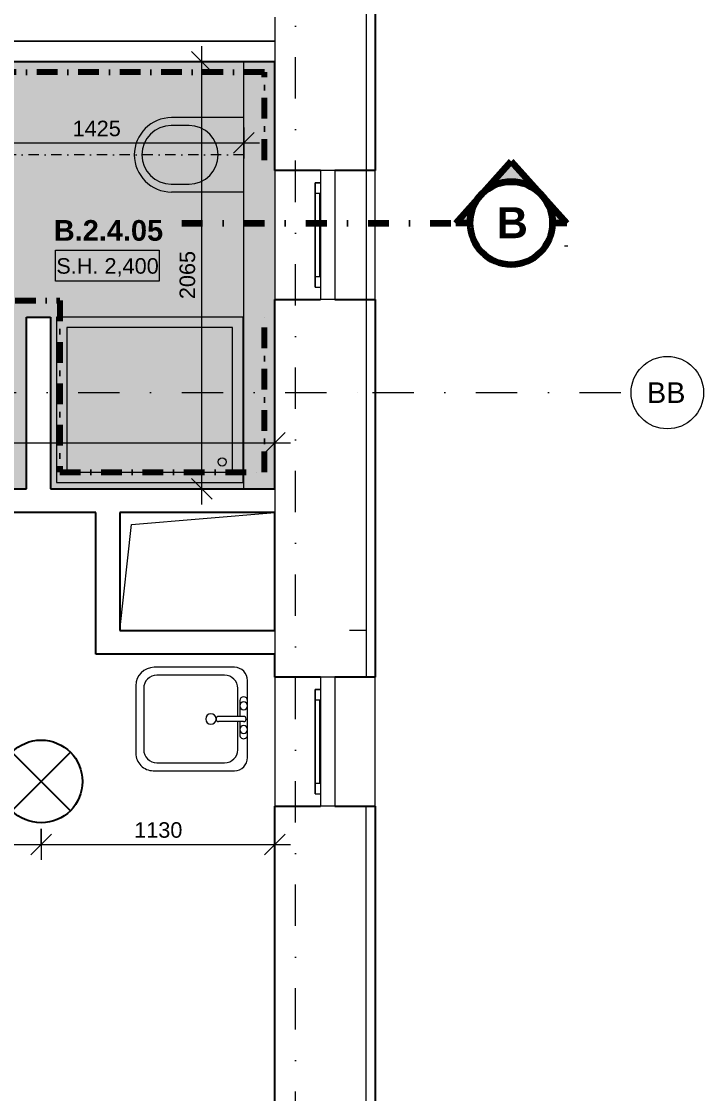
# Model space of a CAD drawing. Header units: millimetres. Extents: x -8336 to 42027, y -1655 to 58543.
# Drawn here: x 19496 to 22792, y 47414 to 52598 of the extents above; entities that cross this region are included whole.
import ezdxf

# ---------------------------------------------------------------- set-up
doc = ezdxf.new("R2010")
doc.units = ezdxf.units.MM
for name, pattern in [('ABMV_DashDot_2_2mm-S0_6mm', [110, 50, -30, 0, -30]), ('HA_DashDot_10mm-S3mm', [500, 200, -150, 0, -150]), ('HA_DashDot_4mm-S1mm', [200, 100, -50, 0, -50]), ('HA_DashDot_6mm-S2mm', [300, 100, -100, 0, -100])]:
    doc.linetypes.add(name, pattern=pattern)
for name, color, linetype, lineweight in [('-UNDERLAY_A-FLOR-____-OTLN', 9, 'Continuous', 9), ('-UNDERLAY_I-WALL-____-OTLN', 9, 'Continuous', 9), ('-UNDERLAY_P-SANR-FIXT-OTLN', 9, 'Continuous', 9), ('A-____-____-DIMS', 9, 'Continuous', 5), ('A-____-____-DIMS-50', 9, 'Continuous', 5), ('A-AREA-____-IDEN', 9, 'Continuous', 9), ('A-CLNG-____-PATT', 9, 'Continuous', 9), ('A-DETL-____-OTLN', 9, 'Continuous', 25), ('A-DETL-GENF-OTLN', 9, 'Continuous', 9), ('A-GENM-____-OTLN', 9, 'Continuous', 9), ('A-GLAZ-____-MCUT', 9, 'Continuous', 5), ('A-GLAZ-____-OTLN', 9, 'Continuous', 5), ('A-WALL-____-MCUT', 9, 'Continuous', 25), ('A-WALL-____-OTLN', 9, 'Continuous', 9), ('E-LITE-EQPM-OTLN', 9, 'Continuous', 9), ('G-____-____-DIMS', 9, 'Continuous', 5), ('G-____-____-SYMB', 9, 'Continuous', 5), ('I-WALL-____-MCUT', 9, 'Continuous', 25), ('S-GRID-____-IDEN', 9, 'Continuous', 9), ('S-GRID-____-OTLN', 9, 'Continuous', 5)]:
    doc.layers.add(name, color=color, linetype=linetype, lineweight=lineweight)
doc.styles.add('Arial', font='arial.ttf', dxfattribs={"height": 100})
doc.styles.add('Arial_1', font='arial.ttf', dxfattribs={"height": 75})
doc.styles.add('Arial_3', font='arial.ttf', dxfattribs={"height": 50})
doc.styles.add('Arial_B', font='arialbd.ttf', dxfattribs={"height": 100})
doc.styles.add('Arial_B_1', font='arialbd.ttf', dxfattribs={"height": 150})
doc.dimstyles.new('Inner_Dimensions', dxfattribs={"dimscale": 304.8, "dimtxt": 76.519455, "dimasz": 0.328084, "dimexe": 0.246063, "dimexo": 0.0625, "dimgap": 0.032808, "dimtad": 1, "dimdec": 0, "dimzin": 0, "dimdsep": 46, "dimtxsty": 'Arial_1', "dimblk1": 'OBLIQUE', "dimblk2": 'OBLIQUE', "dimsah": 1, "dimcen": 0.09, "dimdle": 0.246063, "dimazin": 0, "dimtfac": 1, "dimtdec": 4, "dimtix": 1, "dimtmove": 0, "dimatfit": 3, "dimfxl": 0.246063, "dimfxlon": 1, "dimtvp": 1, "dimtolj": 1, "dimtzin": 0, "dimlwd": 9, "dimlwe": 9, "dimarcsym": 2})

# ---------------------------------------------------------------- blocks, each defined once
blk = doc.blocks.new('ABMV_ShowerBasin_Generic - 800x900-1647570-DPS_B - 2NP')
at = {"layer": '-UNDERLAY_P-SANR-FIXT-OTLN', "color": 254}
for p, q in [((900, 0), (0, 0)), ((0, -800), (0, 0)), ((900, -800), (900, 0)), ((50, -50), (50, -750)), ((850, -50), (50, -50)), ((850, -750), (850, -50)), ((50, -750), (850, -750)), ((0, -800), (900, -800))]:
    blk.add_line(p, q, dxfattribs=at)
blk.add_circle((100, -100), 20, dxfattribs=at)
blk = doc.blocks.new('ABMV_Toilet_WallHung - Default-1991236-DPS_B - 2NP')
at = {"layer": '-UNDERLAY_P-SANR-FIXT-OTLN', "color": 254}
for p, q in [((-55, 75), (-55, 424.6)), ((-16.3, 426.2), (-16.3, 340.3)), ((266.3, 340.3), (266.3, 426.2)), ((305, 75), (305, 424.6))]:
    blk.add_line(p, q, dxfattribs=at)
for centre, radius, start, end in [((125, 424.6), 180, 0, 180), ((125, 426.2), 141.3, 360, 180), ((125, 340.3), 141.3, 180, 360)]:
    blk.add_arc(centre, radius, start, end, dxfattribs=at)
blk = doc.blocks.new('Skříňka se dřezem_ pravoúhlá - 500 x 440mm-1452876-DPS_B - 2NP')
at = {"layer": '-UNDERLAY_P-SANR-FIXT-OTLN', "color": 254}
for p, q in [((202.2, 180.1), (-170.8, 180.1)), ((202.2, 180.1), (-170.8, 180.1)), ((91.9, 180.1), (-73.2, 180.1)), ((3, 160.7), (3, 40.4)), ((28.4, 160.7), (28.4, 40.4)), ((-234.3, 116.6), (-234.3, -271)), ((-234.3, 116.6), (-234.3, -271)), ((3, 132.5), (-132.7, 132.5)), ((-73.2, 142), (3, 142)), ((28.4, 142), (91.9, 142)), ((164.1, 132.5), (28.4, 132.5)), ((265.7, -275.5), (265.7, 116.6)), ((265.7, -275.5), (265.7, 116.6)), ((-196.2, 69), (-196.2, -258.3)), ((227.6, -258.3), (227.6, 69)), ((-145.4, -359.9), (181.3, -359.9)), ((-145.4, -359.9), (181.3, -359.9)), ((-132.7, -321.8), (164.1, -321.8))]:
    blk.add_line(p, q, dxfattribs=at)
for centre, radius, start, end in [((-170.8, 116.6), 63.5, 90, 180), ((-170.8, 116.6), 63.5, 90, 180), ((-73.2, 161.1), 19, 90, 270), ((-47.8, 161.1), 19, 360, 180), ((-47.8, 161.1), 19, 180, 0), ((15.7, 160.7), 12.7, 360, 180), ((66.5, 161.1), 19, 360, 180), ((66.5, 161.1), 19, 180, 360), ((91.9, 161.1), 19, 270, 90), ((202.2, 116.6), 63.5, 0, 90), ((202.2, 116.6), 63.5, 360, 90), ((-132.7, 69), 63.5, 90, 180), ((164.1, 69), 63.5, 0, 90), ((15.7, 3.2), 25.4, 360, 180), ((15.7, 3.2), 25.4, 180, 0), ((15.7, 40.4), 12.7, 180, 0), ((-132.7, -258.3), 63.5, 180, 270), ((164.1, -258.3), 63.5, 270, 0), ((-145.4, -271), 88.9, 180, 270), ((-145.4, -271), 88.9, 180, 270), ((181.3, -275.5), 84.4, 270, 0), ((181.3, -275.5), 84.4, 270, 0)]:
    blk.add_arc(centre, radius, start, end, dxfattribs=at)
blk = doc.blocks.new('HA_WD_SinglePanel - 625x1000-1670817-DPS_B - 2NP')
at = {"layer": 'A-GLAZ-____-MCUT'}
for p, q in [((-252.5, 25), (-252.5, 0)), ((-202.5, 25), (-252.5, 25)), ((-202.5, 0), (-202.5, 25)), ((202.5, 5), (-202.5, 5)), ((202.5, 25), (202.5, 0)), ((252.5, 25), (202.5, 25)), ((252.5, 0), (252.5, 25))]:
    blk.add_line(p, q, dxfattribs=at)
at = {"layer": 'A-GLAZ-____-OTLN'}
for p, q in [((-252.5, 25), (-252.5, 0)), ((-252.5, 25), (252.5, 25)), ((202.5, 25), (-202.5, 25)), ((252.5, 25), (252.5, 0)), ((-312.5, -70), (-312.5, 0)), ((312.5, 0), (-312.5, 0)), ((312.5, -70), (312.5, 0)), ((312.5, -70), (-312.5, -70))]:
    blk.add_line(p, q, dxfattribs=at)
blk = doc.blocks.new('HA_GM_Shaft_Rectangle - Default-2031585-DPS_B - 2NP')
at = {"layer": 'A-DETL-GENF-OTLN'}
for p, q in [((57, -57), (750, 0)), ((0, -570), (57, -57))]:
    blk.add_line(p, q, dxfattribs=at)
at = {"layer": 'A-GENM-____-OTLN'}
for p, q in [((0, -570), (0, 0)), ((0, 0), (750, 0)), ((750, 0), (750, -570)), ((750, -570), (0, -570))]:
    blk.add_line(p, q, dxfattribs=at)
blk = doc.blocks.new('HA_LF_GenericSymbol - OS23_pokoje-1609971-DPS_B - 2NP')
at = {"layer": 'E-LITE-EQPM-OTLN', "color": 11, "lineweight": 25}
for p, q in [((141.4, 141.4), (-141.4, -141.4)), ((-141.4, 141.4), (141.4, -141.4))]:
    blk.add_line(p, q, dxfattribs=at)
blk.add_circle((0, 0), 200, dxfattribs=at)
blk = doc.blocks.new('HA_GM_Tiling_LineBased - Generic Tiles-1701897-DPS_B - 2NP')
at = {"layer": 'A-GENM-____-OTLN', "linetype": 'HA_DashDot_4mm-S1mm', "lineweight": 80}
blk.add_line((-50, 50), (165, 50), dxfattribs=at)
blk = doc.blocks.new('HA_GM_Tiling_LineBased - Generic Tiles-1701898-DPS_B - 2NP')
at = {"layer": 'A-GENM-____-OTLN', "linetype": 'HA_DashDot_4mm-S1mm', "lineweight": 80}
blk.add_line((-50, 50), (780, 50), dxfattribs=at)
blk = doc.blocks.new('HA_GM_Tiling_LineBased - Generic Tiles-1701899-DPS_B - 2NP')
at = {"layer": 'A-GENM-____-OTLN', "linetype": 'HA_DashDot_4mm-S1mm', "lineweight": 80}
blk.add_line((50, 50), (1040, 50), dxfattribs=at)
blk = doc.blocks.new('HA_GM_Tiling_LineBased - Generic Tiles-1701894-DPS_B - 2NP')
at = {"layer": 'A-GENM-____-OTLN', "linetype": 'HA_DashDot_4mm-S1mm', "lineweight": 80}
blk.add_line((50, 50), (835, 50), dxfattribs=at)
blk = doc.blocks.new('HA_GM_Tiling_LineBased - Generic Tiles-2044851-DPS_B - 2NP')
at = {"layer": 'A-GENM-____-OTLN', "linetype": 'HA_DashDot_4mm-S1mm', "lineweight": 80}
blk.add_line((50, 50), (475, 50), dxfattribs=at)
blk = doc.blocks.new('HA_GM_Tiling_LineBased - Generic Tiles-1701902-DPS_B - 2NP')
at = {"layer": 'A-GENM-____-OTLN', "linetype": 'HA_DashDot_4mm-S1mm', "lineweight": 80}
blk.add_line((50, 50), (2935, 50), dxfattribs=at)
blk = doc.blocks.new('Grid - Radius 3_5mm-353793-DPS_B - 2NP')
at = {"layer": 'S-GRID-____-IDEN'}
blk.add_circle((0, 0), 3.5, dxfattribs=at)
blk = doc.blocks.new('DIMBLOCK60-DPS_B - 2NP')
at = {"layer": 'A-____-____-DIMS-50', "lineweight": 9}
for p, q in [((18460.7, 48693.3), (18460.7, 48543.3)), ((18460.7, 48618.3), (18460.7, 48693.3)), ((19590.7, 48693.3), (19590.7, 48543.3)), ((19590.7, 48618.3), (19590.7, 48693.3)), ((18460.7, 48618.3), (18510.7, 48668.3)), ((19590.7, 48618.3), (19640.7, 48668.3)), ((18385.7, 48618.3), (19590.7, 48618.3)), ((18460.7, 48618.3), (18410.7, 48568.3)), ((19590.7, 48618.3), (19540.7, 48568.3))]:
    blk.add_line(p, q, dxfattribs=at)
at = {"layer": 'A-____-____-DIMS-50', "color": 0, "lineweight": 9, "insert": (18910.3, 48725.6), "char_height": 75, "width": 276.883, "attachment_point": 1, "line_spacing_factor": 0.941778, "style": 'Arial_1'}
blk.add_mtext('1130', dxfattribs=at)
blk = doc.blocks.new('_Oblique')
at = {"color": 0, "linetype": 'ByBlock', "lineweight": -2}
blk.add_line((-0.5, -0.5), (0.5, 0.5), dxfattribs=at)
blk = doc.blocks.new('DIMBLOCK61-DPS_B - 2NP')
at = {"layer": 'A-____-____-DIMS-50', "lineweight": 9}
for p, q in [((19590.7, 48693.3), (19590.7, 48543.3)), ((19590.7, 48618.3), (19590.7, 48693.3)), ((20720.7, 48693.3), (20720.7, 48543.3)), ((20720.7, 48618.3), (20720.7, 48693.3)), ((19590.7, 48618.3), (19640.7, 48668.3)), ((20720.7, 48618.3), (20770.7, 48668.3)), ((19590.7, 48618.3), (19540.7, 48568.3)), ((19590.7, 48618.3), (20795.7, 48618.3)), ((20720.7, 48618.3), (20670.7, 48568.3))]:
    blk.add_line(p, q, dxfattribs=at)
at = {"layer": 'A-____-____-DIMS-50', "color": 0, "lineweight": 9, "insert": (20040.3, 48725.6), "char_height": 75, "width": 276.883, "attachment_point": 1, "line_spacing_factor": 0.941778, "style": 'Arial_1'}
blk.add_mtext('1130', dxfattribs=at)
blk = doc.blocks.new('DIMBLOCK70-DPS_B - 2NP')
at = {"layer": 'A-____-____-DIMS-50', "lineweight": 9}
for p, q in [((19145.7, 52085.4), (19145.7, 51935.4)), ((19145.7, 52010.4), (19145.7, 52085.4)), ((19145.7, 52010.4), (19195.7, 52060.4)), ((20570.7, 52085.4), (20570.7, 51935.4)), ((20570.7, 52010.4), (20570.7, 52085.4)), ((20570.7, 52010.4), (20620.7, 52060.4)), ((19145.7, 52010.4), (19095.7, 51960.4)), ((19145.7, 52010.4), (20645.7, 52010.4)), ((20570.7, 52010.4), (20520.7, 51960.4))]:
    blk.add_line(p, q, dxfattribs=at)
at = {"layer": 'A-____-____-DIMS-50', "color": 0, "lineweight": 9, "insert": (19742.8, 52117.8), "char_height": 75, "width": 276.883, "attachment_point": 1, "line_spacing_factor": 0.941778, "style": 'Arial_1'}
blk.add_mtext('1425', dxfattribs=at)
blk = doc.blocks.new('Section - With Sheet Number-366786-DPS_B - 2NP')
at = {"layer": 'G-____-____-SYMB'}
h = blk.add_hatch(color=256, dxfattribs=at)
edge = h.paths.add_edge_path()
edge.add_line((1.37, 0), (0, 0))
edge.add_arc((-4, 0), 4, 0, 180)
edge.add_line((-8, 0), (-9.37, 0))
edge.add_line((-9.37, 0), (-4, 6))
edge.add_line((-4, 6), (1.37, 0))
at = {"layer": 'G-____-____-SYMB', "lineweight": 100}
for p, q in [((-4, 6), (-9.37, 0)), ((1.37, 0), (-4, 6)), ((-9.37, 0), (-8, 0)), ((0, 0), (1.37, 0))]:
    blk.add_line(p, q, dxfattribs=at)
blk.add_circle((-4, 0), 4, dxfattribs=at)
blk.add_arc((-4, 0), 4, 0, 180, dxfattribs=at)
blk = doc.blocks.new('Spot Elevations - Generic-448778-DPS_B - 2NP')
at = {"layer": 'G-____-____-DIMS', "lineweight": 9}
for p, q in [((-5, 0), (-5, 3)), ((-5, 3), (5, 3)), ((5, 3), (5, 0)), ((5, 0), (-5, 0))]:
    blk.add_line(p, q, dxfattribs=at)
blk = doc.blocks.new('DIMBLOCK184-DPS_B - 2NP')
at = {"layer": 'A-____-____-DIMS-50', "lineweight": 9}
for p, q in [((17740.7, 50634.4), (17740.7, 50484.4)), ((17740.7, 50559.4), (17740.7, 50634.4)), ((17740.7, 50559.4), (17790.7, 50609.4)), ((20720.7, 50634.4), (20720.7, 50484.4)), ((20720.7, 50559.4), (20720.7, 50634.4)), ((20720.7, 50559.4), (20770.7, 50609.4)), ((17665.7, 50559.4), (20795.7, 50559.4)), ((17740.7, 50559.4), (17690.7, 50509.4)), ((20720.7, 50559.4), (20670.7, 50509.4))]:
    blk.add_line(p, q, dxfattribs=at)
at = {"layer": 'A-____-____-DIMS-50', "color": 0, "lineweight": 9, "insert": (19115.3, 50666.8), "char_height": 75, "width": 276.883, "attachment_point": 1, "line_spacing_factor": 0.941778, "style": 'Arial_1'}
blk.add_mtext('2980', dxfattribs=at)
blk = doc.blocks.new('DIMBLOCK185-DPS_B - 2NP')
at = {"layer": 'A-____-____-DIMS-50', "lineweight": 9}
for p, q in [((20367.1, 50262.7), (20367.1, 52477.7)), ((20367.1, 52402.7), (20317.1, 52452.7)), ((20292.1, 52402.7), (20442.1, 52402.7)), ((20367.1, 52402.7), (20292.1, 52402.7)), ((20367.1, 52402.7), (20417.1, 52352.7)), ((20367.1, 50337.7), (20317.1, 50387.7)), ((20292.1, 50337.7), (20442.1, 50337.7)), ((20367.1, 50337.7), (20292.1, 50337.7)), ((20367.1, 50337.7), (20417.1, 50287.7))]:
    blk.add_line(p, q, dxfattribs=at)
at = {"layer": 'A-____-____-DIMS-50', "color": 0, "lineweight": 9, "insert": (20259.7, 51254.9), "char_height": 75, "width": 276.883, "attachment_point": 1, "rotation": 90, "line_spacing_factor": 0.941778, "style": 'Arial_1'}
blk.add_mtext('2065', dxfattribs=at)

msp = doc.modelspace()

# ---------------------------------------------------------------- hatches: boundary and pattern name
at = {"layer": 'A-CLNG-____-PATT'}
msp.add_hatch(color=256, dxfattribs=at).paths.add_polyline_path([(17740.7, 50337.7), (19520.7, 50337.7), (19520.7, 51167.7), (19635.7, 51167.7), (19635.7, 50337.7), (20720.7, 50337.7), (20720.7, 52402.7), (17740.7, 52402.7), (17740.7, 51252.7)])

# ---------------------------------------------------------------- linework, layer by layer
at = {"layer": '-UNDERLAY_A-FLOR-____-OTLN'}
for p, q in [((21160.7, 54377.7), (21160.7, 51252.7)), ((21160.7, 49652.7), (21080.7, 49652.7))]:
    msp.add_line(p, q, dxfattribs=at)
at = {"layer": '-UNDERLAY_I-WALL-____-OTLN'}
for p, q in [((20570.7, 50337.7), (20570.7, 52402.7)), ((20720.7, 51877.7), (20720.7, 51877.7))]:
    msp.add_line(p, q, dxfattribs=at)
at = {"layer": 'A-DETL-____-OTLN', "linetype": 'ABMV_DashDot_2_2mm-S0_6mm', "lineweight": 5}
msp.add_line((20570.7, 51952.7), (18570.7, 51952.7), dxfattribs=at)
at = {"layer": 'A-WALL-____-MCUT'}
for p, q in [((21205.7, 53377.7), (21205.7, 51877.7)), ((20720.7, 51877.7), (20720.7, 52402.7)), ((20940.7, 51877.7), (20720.7, 51877.7)), ((21205.7, 51877.7), (21010.7, 51877.7)), ((20720.7, 50337.7), (20720.7, 51252.7)), ((20720.7, 51252.7), (20940.7, 51252.7)), ((21010.7, 51252.7), (21205.7, 51252.7)), ((21205.7, 51252.7), (21205.7, 49427.7)), ((20720.7, 49652.7), (20720.7, 50222.7)), ((20720.7, 49427.7), (20720.7, 49537.7)), ((20940.7, 49427.7), (20720.7, 49427.7)), ((21205.7, 49427.7), (21010.7, 49427.7)), ((20720.7, 46677.7), (20720.7, 48802.7)), ((20720.7, 48802.7), (20940.7, 48802.7)), ((21010.7, 48802.7), (21205.7, 48802.7)), ((21205.7, 48802.7), (21205.7, 46677.7))]:
    msp.add_line(p, q, dxfattribs=at)
at = {"layer": 'A-WALL-____-MCUT', "lineweight": 9}
for p, q in [((20720.7, 52617.7), (20720.7, 52502.7)), ((20720.7, 52502.7), (17740.7, 52502.7)), ((17740.7, 52502.7), (20720.7, 52502.7)), ((20720.7, 52502.7), (20720.7, 52402.7)), ((21160.7, 51252.7), (21160.7, 49427.7)), ((20720.7, 50337.7), (20720.7, 50222.7)), ((20720.7, 49652.7), (20720.7, 49537.7)), ((21160.7, 46677.7), (21160.7, 48802.7))]:
    msp.add_line(p, q, dxfattribs=at)
at = {"layer": 'A-WALL-____-OTLN'}
for p, q in [((20720.7, 51877.7), (20720.7, 51252.7)), ((21205.7, 51252.7), (21205.7, 51877.7)), ((20720.7, 49427.7), (20720.7, 48802.7)), ((21205.7, 48802.7), (21205.7, 49427.7))]:
    msp.add_line(p, q, dxfattribs=at)
at = {"layer": 'G-____-____-SYMB', "linetype": 'HA_DashDot_6mm-S2mm', "lineweight": 100}
msp.add_line((20270.5, 51622.7), (21662.6, 51622.7), dxfattribs=at)
at = {"layer": 'I-WALL-____-MCUT'}
for p, q in [((20720.7, 52402.7), (17740.7, 52402.7)), ((19520.7, 50337.7), (19520.7, 51167.7)), ((19520.7, 51167.7), (19635.7, 51167.7)), ((19635.7, 51167.7), (19635.7, 50337.7)), ((17740.7, 50337.7), (19520.7, 50337.7)), ((19635.7, 50337.7), (20720.7, 50337.7)), ((19855.7, 50222.7), (18460.7, 50222.7)), ((19855.7, 49537.7), (19855.7, 50222.7)), ((19970.7, 50222.7), (19970.7, 49652.7)), ((20720.7, 50222.7), (19970.7, 50222.7)), ((19970.7, 49652.7), (20720.7, 49652.7)), ((20720.7, 49537.7), (19855.7, 49537.7))]:
    msp.add_line(p, q, dxfattribs=at)
at = {"layer": 'S-GRID-____-OTLN', "linetype": 'HA_DashDot_10mm-S3mm', "lineweight": 9}
for p, q in [((20820.7, 38722), (20820.7, 56942.9)), ((-6735.5, 50802.7), (21191.8, 50802.7)), ((21191.8, 50802.7), (22441.8, 50802.7))]:
    msp.add_line(p, q, dxfattribs=at)

# ---------------------------------------------------------------- block references
at = {"layer": '-UNDERLAY_P-SANR-FIXT-OTLN', "color": 254}
for name, p, rotation in [('ABMV_Toilet_WallHung - Default-1991236-DPS_B - 2NP', (20645.7, 51827.7), 90.0000000000002), ('ABMV_ShowerBasin_Generic - 800x900-1647570-DPS_B - 2NP', (20565.7, 50367.7), 180), ('Skříňka se dřezem_ pravoúhlá - 500 x 440mm-1452876-DPS_B - 2NP', (20408.2, 49240.3), 269.9999999999996)]:
    msp.add_blockref(name, p, dxfattribs=dict(at, rotation=rotation))
at = {"layer": 'A-GENM-____-OTLN', "linetype": 'HA_DashDot_4mm-S1mm', "lineweight": 80}
for name, p, rotation in [('HA_GM_Tiling_LineBased - Generic Tiles-1701902-DPS_B - 2NP', (20720.7, 52402.7), 180), ('HA_GM_Tiling_LineBased - Generic Tiles-2044851-DPS_B - 2NP', (20720.7, 51877.7), 90.0000000000001), ('HA_GM_Tiling_LineBased - Generic Tiles-1701898-DPS_B - 2NP', (19630.7, 51197.7), 270.0000000000001), ('HA_GM_Tiling_LineBased - Generic Tiles-1701894-DPS_B - 2NP', (20720.7, 50367.7), 90.00000000000007)]:
    msp.add_blockref(name, p, dxfattribs=dict(at, rotation=rotation))
for name, p in [('HA_GM_Tiling_LineBased - Generic Tiles-1701897-DPS_B - 2NP', (19515.7, 51197.7)), ('HA_GM_Tiling_LineBased - Generic Tiles-1701899-DPS_B - 2NP', (19630.7, 50367.7))]:
    msp.add_blockref(name, p, dxfattribs=at)
at = {"layer": 'A-GENM-____-OTLN', "lineweight": 5}
msp.add_blockref('HA_GM_Shaft_Rectangle - Default-2031585-DPS_B - 2NP', (19970.7, 50222.7), dxfattribs=at)
at = {"layer": 'A-GLAZ-____-OTLN', "rotation": 89.9999999999998}
for p in [(20940.7, 51565.2), (20940.7, 49115.2)]:
    msp.add_blockref('HA_WD_SinglePanel - 625x1000-1670817-DPS_B - 2NP', p, dxfattribs=at)
at = {"layer": 'E-LITE-EQPM-OTLN', "color": 11, "lineweight": 25}
msp.add_blockref('HA_LF_GenericSymbol - OS23_pokoje-1609971-DPS_B - 2NP', (19590.7, 48922.7), dxfattribs=at)
at = {"layer": 'G-____-____-DIMS', "lineweight": 9, "xscale": 49.99999999999998, "yscale": 49.99999999999998, "zscale": 49.99999999999998}
msp.add_blockref('Spot Elevations - Generic-448778-DPS_B - 2NP', (19910.8, 51342.1), dxfattribs=at)
at = {"layer": 'G-____-____-SYMB', "lineweight": 100, "extrusion": (0, 0, -1), "xscale": 49.99999999999998, "yscale": 49.99999999999998, "zscale": 49.99999999999998}
msp.add_blockref('Section - With Sheet Number-366786-DPS_B - 2NP', (-21662.6, 51622.7), dxfattribs=at)
at = {"layer": 'S-GRID-____-IDEN', "xscale": 49.99999999999998, "yscale": 49.99999999999998, "zscale": 49.99999999999998, "rotation": 269.9999999999996}
msp.add_blockref('Grid - Radius 3_5mm-353793-DPS_B - 2NP', (22616.8, 50802.7), dxfattribs=at)

# ---------------------------------------------------------------- texts
at = {"layer": 'A-AREA-____-IDEN', "lineweight": 5, "insert": (19652.2, 51637.2), "char_height": 100, "width": 653.375, "attachment_point": 1, "style": 'Arial_B'}
msp.add_mtext('B.2.4.05', dxfattribs=at)
at = {"layer": 'G-____-____-DIMS', "lineweight": 9, "insert": (19664.1, 51453), "char_height": 75, "width": 592.246, "attachment_point": 1, "line_spacing_factor": 0.941778, "style": 'Arial_1'}
msp.add_mtext('S.H. 2,400', dxfattribs=at)
at = {"layer": 'G-____-____-SYMB', "attachment_point": 1}
for s, insert, char_height, width, style in [('\\fArial|b1|i0|c0|p34|;B', (21791.9, 51699.4), 150, 184.388, 'Arial_B_1'), ('-', (22116.1, 51542.4), 50, 28.059, 'Arial_3')]:
    msp.add_mtext(s, dxfattribs=dict(at, insert=insert, char_height=char_height, width=width, style=style))
at = {"layer": 'S-GRID-____-IDEN', "lineweight": 5, "insert": (22518, 50852.8), "char_height": 100, "width": 232.489, "attachment_point": 1, "style": 'Arial'}
msp.add_mtext('BB', dxfattribs=at)

# ---------------------------------------------------------------- dimensions: what is measured, and where the dimension line sits
at = {"layer": 'A-____-____-DIMS', "lineweight": 9}
dim = msp.add_linear_dim(base=(20367.1, 52402.7), p1=(20292.1, 50337.7), p2=(20292.1, 52402.7), angle=90, dimstyle='Inner_Dimensions', override={"dimpost": '<>', "dimfxl": 2065}, dxfattribs=at)
dim.commit()
dim.dimension.update_dxf_attribs({"geometry": 'DIMBLOCK185-DPS_B - 2NP', "text_midpoint": (20318.8, 51370.2)})
for base, p1, p2, override, picture, middle in [((20570.7, 52010.4), (19145.7, 52085.4), (20570.7, 52085.4), {"dimpost": '<>', "dimfxl": 1425}, 'DIMBLOCK70-DPS_B - 2NP', (19858.2, 52058.7)), ((20720.7, 50559.4), (17740.7, 50634.4), (20720.7, 50634.4), {"dimpost": '<>', "dimfxl": 2980}, 'DIMBLOCK184-DPS_B - 2NP', (19230.7, 50607.7)), ((19590.7, 48618.3), (18460.7, 48693.3), (19590.7, 48693.3), {"dimpost": '<>', "dimfxl": 1130}, 'DIMBLOCK60-DPS_B - 2NP', (19025.7, 48666.6)), ((20720.7, 48618.3), (19590.7, 48693.3), (20720.7, 48693.3), {"dimpost": '<>', "dimfxl": 1130}, 'DIMBLOCK61-DPS_B - 2NP', (20155.7, 48666.6))]:
    dim = msp.add_linear_dim(base=base, p1=p1, p2=p2, dimstyle='Inner_Dimensions', override=override, dxfattribs=at)
    dim.commit()
    dim.dimension.update_dxf_attribs({"geometry": picture, "text_midpoint": middle})

doc.saveas('drawing.dxf')
